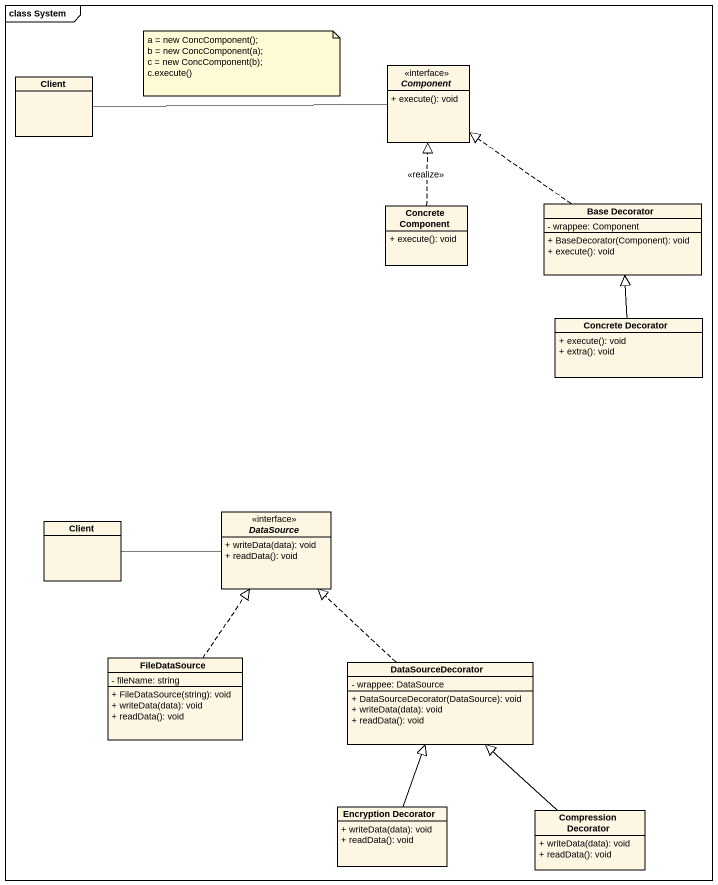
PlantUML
@startuml
mainframe class System
hide circle
hide empty members
skinparam classAttributeIconSize 0
class Client
interface "Component" as Component_ <<interface>> {
  + execute(): void
}
class "Concrete Component" as Concrete_Component {
  + execute(): void
}
class "Base Decorator" as Base_Decorator {
  - wrappee: Component
  + BaseDecorator(Component): void
  + execute(): void
}
class "Concrete Decorator" as Concrete_Decorator {
  + execute(): void
  + extra(): void
}
class "Client" as Client_2
interface DataSource {
  + writeData(data): void
  + readData(): void
}
class FileDataSource {
  - fileName: string
  + FileDataSource(string): void
  + writeData(data): void
  + readData(): void
}
class DataSourceDecorator {
  - wrappee: DataSource
  + DataSourceDecorator(DataSource): void
  + writeData(data): void
  + readData(): void
}
class "Encryption Decorator" as Encryption_Decorator {
  + writeData(data): void
  + readData(): void
}
class "Compression Decorator" as Compression_Decorator {
  + writeData(data): void
  + readData(): void
}
Client -right- Component_
Concrete_Component .up.|> Component_ : <<realize>>
Base_Decorator .up.|> Component_
Concrete_Decorator -up-|> Base_Decorator
Client_2 -right- DataSource
FileDataSource .up.|> DataSource
DataSourceDecorator .up.|> DataSource
Encryption_Decorator -up-|> DataSourceDecorator
Compression_Decorator -up-|> DataSourceDecorator
note as N1
  a = new ConcComponent();
  b = new ConcComponent(a);
  c = new ConcComponent(b);
  c.execute()
end note
@enduml
